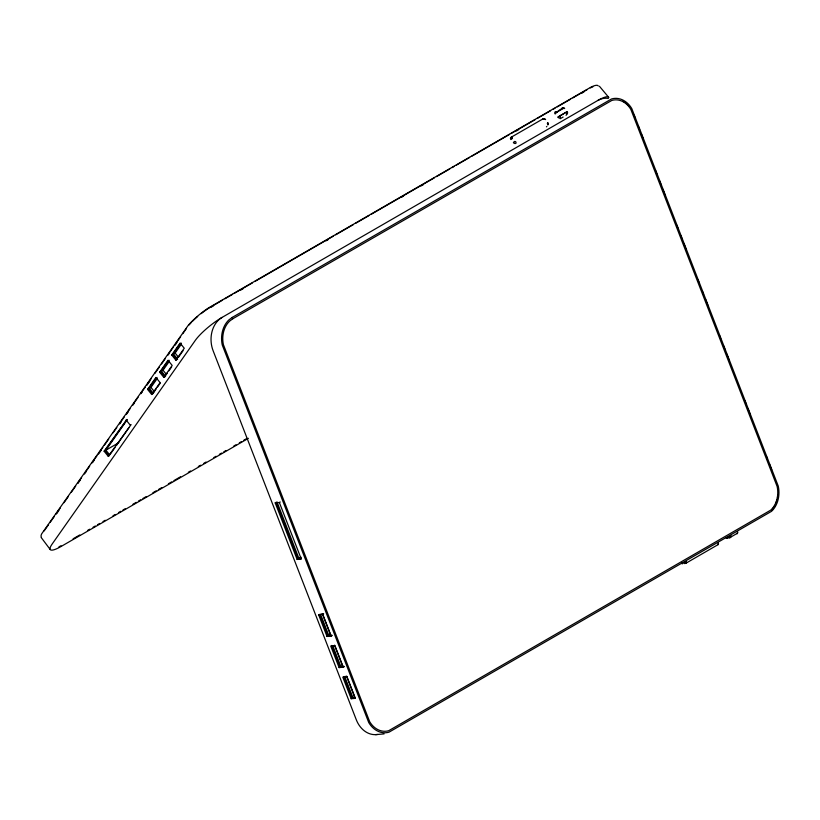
<?xml version="1.0" encoding="UTF-8"?>
<svg xmlns="http://www.w3.org/2000/svg" width="820" height="820" viewBox="0 0 820 820"><rect width="100%" height="100%" fill="white"/><g stroke="black" fill="none" stroke-linecap="round" stroke-linejoin="round"><path stroke-width="1.23" d="M556.667 112.053A1.271 0.758 53.2 0 0 555.355 111.766A1.896 1.496 35.1 0 0 555.171 113.99C557.026 111.612 562.407 107.153 564.662 108.517A1.896 1.496 35.1 0 0 562.151 107.84A1.271 0.707 66.5 0 1 563.289 108.219M566.558 112.289A1.271 0.758 53.2 0 1 566.979 113.847A1.896 1.496 35.1 0 0 567.153 111.623L557.672 117.096A1.896 1.496 35.1 0 0 560.173 117.772A1.271 0.707 66.5 0 0 559.937 116.122M44.167 530.899L48.575 524.636M50.04 522.555L54.438 516.292M55.903 514.202L60.311 507.939M63.98 502.721L68.378 496.459M71.309 492.287L75.717 486.024M77.91 482.888L81.58 477.67M85.249 472.453L89.657 466.19M91.85 463.064L96.986 455.756M99.189 452.63L102.859 447.402M104.324 445.321L108.732 439.059M113.129 432.796L116.799 427.579M119.73 423.407L124.138 417.144M127.069 412.962L130.001 408.79M133.67 403.573L138.067 397.31M141.009 393.139L145.406 386.876M147.61 383.739L151.28 378.522M154.949 373.305L159.346 367.042M161.55 363.916L165.22 358.688M168.879 353.471L173.286 347.208M175.49 344.082L180.625 336.774M182.819 333.648L186.488 328.43M56.611 513.658L58.814 510.522M77.879 483.4L80.083 480.274M84.48 474.011L85.946 471.93M92.547 462.541L94.013 460.45M98.41 454.198L101.342 450.026M119.669 423.94L121.145 421.859M126.27 414.551L128.474 411.425M132.871 405.172L134.337 403.081M140.938 393.692L142.403 391.601M146.8 385.349L149.732 381.177M168.069 355.101L169.535 353.01M174.67 345.712L176.864 342.575M104.119 451.184L126.967 419.44L105.011 450.672L109.162 455.828L108.271 456.34L104.119 451.184L118.787 442.718M147.569 389.377L155.943 377.446L160.095 382.612L151.71 394.533L147.569 389.377L150.972 387.409L157.255 378.461M159.644 372.188L168.028 360.267L172.169 365.423L163.795 377.354L159.644 372.188L163.047 370.22L169.34 361.282M171.718 355.009L180.103 343.088L184.254 348.244L175.869 360.164L171.718 355.009L175.131 353.041L181.415 344.103M156.148 377.928L148.461 388.854L152.612 394.01M168.223 360.749L160.535 371.675L164.687 376.831L167.485 372.854M180.297 343.559L172.62 354.486L176.761 359.652M127.1 419.973L105.882 450.159L109.337 454.464M157.02 377.425L149.332 388.352L153.483 393.508M169.094 360.236L161.407 371.173L165.558 376.329L163.795 377.354M181.169 343.057L173.491 353.984L177.632 359.15L175.869 360.164M108.271 456.34L131.108 424.596M109.89 454.782L115.015 447.494M116.481 445.414L128.914 427.722M153.309 393.026L156.097 389.049M157.501 387.06L160.289 383.083M168.879 370.876L171.667 366.899M178.862 356.669L183.055 350.704M566.056 115.343L567.399 113.437M717.971 544.675L717.838 544.541A1.271 1.066 88.5 0 0 718.361 542.871L718.176 543.537A1.271 0.83 58.1 0 1 717.766 544.808L686.319 563.002M726.192 538.135A1.271 1.066 88.5 0 0 727.012 538.104L730.394 535.921M737.252 533.502L736.985 533.717A1.271 0.83 58.1 0 0 737.395 532.447L737.58 531.77A1.271 1.066 88.5 0 1 737.057 533.451L729.359 537.889A1.271 0.922 82.1 0 1 728.088 537.254L730.599 536.372A1.271 0.635 61.7 0 1 730.353 537.541L729.841 537.776M222.63 300.089L208.157 308.576A22.796 4.817 -38.8 0 0 201.136 313.65M224.844 298.808L232.603 294.329M234.817 293.058L252.55 282.818M254.764 281.537L333.443 236.109M335.657 234.838L353.389 224.598M355.603 223.317L368.897 215.639M371.111 214.358L434.282 177.899M436.496 176.618L449.79 168.94M452.005 167.659L454.229 166.378M456.443 165.097L469.737 157.419M471.951 156.138L509.63 134.388M511.844 133.107L535.122 119.679M537.336 118.398L550.63 110.72M552.844 109.439L555.058 108.158M557.282 106.877L570.576 99.199M572.79 97.918L587.202 89.605M240.906 289.983L243.12 288.712M326.114 240.793L328.328 239.512M401.359 197.343L403.573 196.072M421.285 185.843L423.499 184.572M516.446 130.903L518.66 129.621M581.739 93.203L583.953 91.932M511.321 137.155L543.158 118.777M556.401 112.432L563.801 108.148M559.414 116.194L566.825 111.909M560.183 118.736L563.125 117.034M248.409 438.331L61.049 546.499A25.307 5.35 -38.8 0 1 52.101 544.111L195.252 340.464A25.307 5.35 -38.8 0 1 222.087 317.401L597.913 100.419A25.307 5.35 -38.8 0 1 608.819 97.488L599.42 86.243M73.103 538.801L79.755 534.958M87.504 530.478L89.728 529.207M93.049 527.28L95.263 526.009M97.477 524.728L99.702 523.447M103.023 521.53L105.237 520.249M112.996 515.77L115.21 514.488M118.531 512.572L120.755 511.29M122.969 510.009L125.183 508.728M132.942 504.249L136.263 502.332M138.477 501.051L140.702 499.769M142.916 498.498L146.237 496.571M152.889 492.738L156.21 490.821M158.424 489.54L161.755 487.623M168.397 483.779L171.728 481.863M173.942 480.581L180.595 476.738M188.344 472.269L190.568 470.987M198.317 466.508L200.541 465.227M203.862 463.31L206.076 462.029M213.835 457.55L216.049 456.268M219.37 454.352L221.595 453.07M223.809 451.789L226.023 450.508M233.782 446.029L235.996 444.758M239.317 442.831L241.541 441.56M243.755 440.279L247.076 438.351M275.202 502.875L279.343 502.506L301.299 559.086L297.147 559.455L275.202 502.875L276.094 502.363L298.049 558.932L301.155 558.656M279.343 502.506L280.245 501.994M297.147 559.455L301.063 557.19M318.652 614.856L319.544 614.344L327.918 635.941L332.069 635.572L331.178 636.095L327.026 636.463L318.652 614.856L323.685 613.975L320.579 614.252M327.026 636.463L330.429 634.495L322.496 614.026M331.618 645.473L340.003 667.07L344.144 666.701L343.252 667.213L334.867 645.617L330.726 645.986L339.111 667.593L342.514 665.625L334.57 645.155M351.185 698.712L355.327 698.343L346.952 676.746L342.801 677.115L351.185 698.712L354.588 696.754L346.645 676.285M726.817 538.053L731.05 535.603M58.948 546.837L60.998 545.741M300.991 558.246L298.91 558.43L276.965 501.86M331.905 635.162L328.789 635.438L320.856 614.979M343.98 666.291L340.874 666.568L332.93 646.109M339.111 667.593L343.252 667.213M344.738 676.51L346.809 676.326M355.019 697.512L352.948 697.697L345.005 677.238M355.193 697.922L352.077 698.199L343.693 676.602M375.591 734.648L384.119 733.89M175.131 353.041L178.586 357.346M163.047 370.22L166.511 374.525M150.972 387.409L154.426 391.704M126.065 419.953L130.216 425.119M50.153 549.441L41.102 537.387M634.065 115.189L635.459 118.767M638.237 125.931L639.631 129.519M641.476 134.296L642.87 137.873M655.375 170.119L656.769 173.696M659.546 180.861L660.941 184.449M662.796 189.225L665.112 195.201M676.695 225.049L678.089 228.636M680.866 235.801L682.25 239.378M684.105 244.155L686.422 250.131M698.005 279.989L699.399 283.566M702.176 290.731L703.57 294.318M705.425 299.095L707.742 305.06M719.324 334.919L720.708 338.506M723.496 345.671L724.88 349.248M726.735 354.025L729.052 360M744.806 400.601L746.2 404.178M748.045 408.954L750.361 414.93M766.116 455.53L767.51 459.118M769.365 463.894L771.681 469.86M322.793 614.487L331.178 636.095M727.084 537.838A1.271 0.83 58.1 0 1 726.346 537.582M681.748 562.797A1.271 0.83 58.1 0 0 682.814 563.391L682.742 563.658A1.271 1.066 88.5 0 1 681.932 563.688M622.954 101.178A25.307 19.957 84.9 0 1 624.758 102.285M625.619 102.92A25.307 19.957 84.9 0 1 628.817 105.954M777.801 495.167A25.307 19.957 84.9 0 1 777.462 497.586M776.94 499.944A25.307 19.957 84.9 0 1 775.802 503.316M774.828 505.407A25.307 19.957 84.9 0 1 771.712 510.009M222.087 317.401A25.307 19.957 84.9 0 0 213.138 350.796L356.28 719.724A25.307 19.957 84.9 0 0 377.538 734.453M597.913 100.419A25.307 19.957 84.9 0 1 608.389 98.39M546.837 126.444A1.896 1.496 35.1 0 1 546.417 126.844M211.437 307.029A25.307 5.35 -38.8 0 1 213.241 305.962M41.195 536.69A24.303 5.135 -38.8 0 1 41.728 533.769L188.221 325.356A24.303 5.135 -38.8 0 1 208.464 307.961L591.005 87.105A24.303 5.135 -38.8 0 1 598.282 85.987M590.267 87.965A22.796 4.817 -38.8 0 1 592.839 86.869M189.153 324.904A22.796 4.817 -38.8 0 1 191.583 322.219M192.269 321.522A22.796 4.817 -38.8 0 1 197.692 316.479M512.182 137.801L512.326 138.488L510.911 139.543A1.896 1.496 35.1 0 1 511.085 137.329A1.271 0.758 53.2 0 1 512.397 137.606L512.182 137.801M547.606 123.01L547.34 123.389A1.271 0.758 53.2 0 1 547.76 124.937A1.896 1.496 35.1 0 0 547.934 122.713L547.606 123.01M545.546 119.412L545.443 119.607A1.896 1.496 35.1 0 0 542.932 118.941A1.271 0.707 66.5 0 1 544.07 119.32L545.546 119.412M513.638 142.362L513.402 142.66A1.896 1.496 35.1 0 0 515.903 143.326A1.271 0.707 66.5 0 0 515.667 141.675L514.673 141.409L513.638 142.362M232.224 317.422L228.995 319.81A24.303 19.167 84.9 0 0 222.251 345.005L368.744 722.574A24.303 19.167 84.9 0 0 388.998 732.178L771.528 511.321A24.303 19.167 84.9 0 0 778.272 486.127L631.779 108.558A24.303 19.167 84.9 0 0 611.535 98.953L232.224 317.422M232.798 318.765L229.733 321.04A22.796 17.978 84.9 0 0 223.399 344.666L369.687 721.702A22.796 17.978 84.9 0 0 388.68 730.712L770.8 510.091A22.796 17.978 84.9 0 0 777.124 486.465L630.846 109.429A22.796 17.978 84.9 0 0 611.843 100.419L232.798 318.765M686.33 561.925L683.829 562.807A1.271 0.922 82.1 0 0 685.089 563.453L686.094 563.104A1.271 0.635 61.7 0 0 686.33 561.925"/></g></svg>
